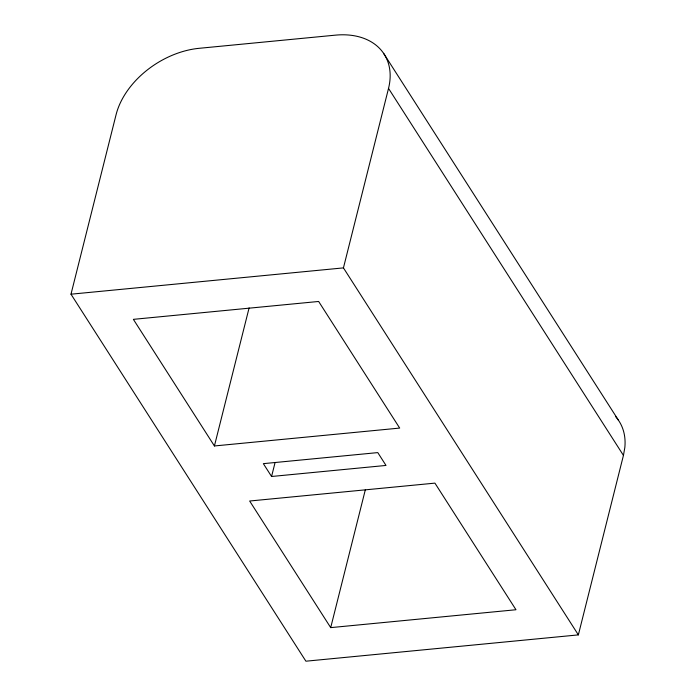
<?xml version="1.0" encoding="UTF-8"?>
<svg xmlns="http://www.w3.org/2000/svg" width="696" height="696" viewBox="0 0 696 696"><rect width="100%" height="100%" fill="white"/><g stroke="black" fill="none" stroke-linecap="round" stroke-linejoin="round"><path stroke-width="1.04" d="M623.442 455.402L388.525 88.401A75.681 52.539 -32.6 0 0 335.446 35.148L199.221 48.302A75.681 52.539 -32.6 0 0 116.075 114.709L70.992 294.199L305.901 661.2L578.359 634.891L623.442 455.402L624.817 447.65A75.681 52.539 -32.6 0 0 615.481 416.46M214.42 445.962L133.38 319.351L318.646 301.464L399.687 428.075L214.42 445.962L249.107 307.893M271.57 476.49L263.349 463.649L377.78 452.6L386.002 465.441L271.57 476.49L275.007 462.814M578.359 634.891L343.441 267.89L388.525 88.401M330.704 627.627L249.655 501.016L434.922 483.128L515.971 609.74L330.704 627.627L365.296 489.923M70.992 294.199L343.441 267.89M383.6 53.34L618.518 420.34"/></g></svg>
